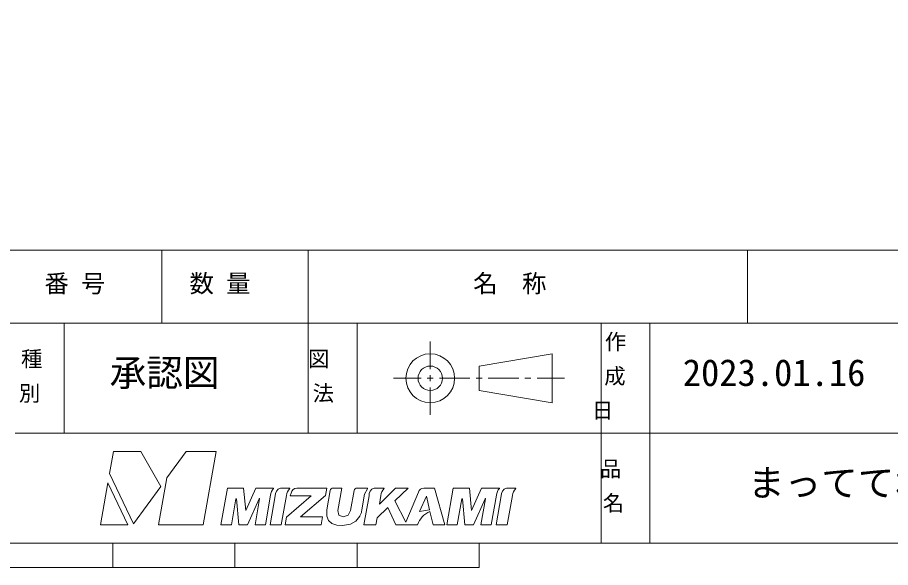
# Model space of a CAD drawing. Units: millimetres, scale not verified. Extents: x -203 to 203, y -143 to 143.
# Drawn here: x 12.2 to 83.7, y -140 to -95 of the extents above; entities that cross this region are included whole.
import ezdxf
from ezdxf.enums import TextEntityAlignment as Align

# ---------------------------------------------------------------- set-up
doc = ezdxf.new("R2010")
doc.units = ezdxf.units.MM
doc.header["$LTSCALE"] = 0.25
for name, color, linetype, lineweight in [('0-3_図面_FORMAT$03_TEXT', 7, 'Continuous', 18), ('0-4_図面_FORMAT$01_WAKU$OUT_LINE', 6, 'Continuous', 18), ('0-5_図面_FORMAT$01_WAKU$SUB_LINE', 7, 'Continuous', 18), ('0-6_図面_FORMAT$02_LOGO$01_MZ_LO', 7, 'Continuous', 18)]:
    doc.layers.add(name, color=color, linetype=linetype, lineweight=lineweight)
doc.styles.add('ＭＳ ゴシック', font='')
doc.styles.get('ＭＳ ゴシック').set_extended_font_data('MS Gothic')

# ---------------------------------------------------------------- blocks, each defined once
blk = doc.blocks.new('_X70')
at = {"layer": '0-3_図面_FORMAT$03_TEXT', "style": 'ＭＳ ゴシック'}
for s, p in [('作', (270.3079, 25.9651)), ('成', (270.2519, 23.1538)), ('日', (269.2439, 20.3426))]:
    blk.add_text(s, height=1.283, dxfattribs=at).set_placement(p, align=Align.BOTTOM_LEFT)
blk = doc.blocks.new('_X71')
at = {"layer": '0-3_図面_FORMAT$03_TEXT', "style": 'ＭＳ ゴシック'}
for s, p in [('図', (245.9843, 24.5595)), ('法', (246.3588, 21.7482))]:
    blk.add_text(s, height=1.283, dxfattribs=at).set_placement(p, align=Align.BOTTOM_LEFT)
blk = doc.blocks.new('_X72')
at = {"layer": '0-3_図面_FORMAT$03_TEXT', "style": 'ＭＳ ゴシック'}
for s, p in [('種', (222.4743, 24.5595)), ('別', (222.3028, 21.7482))]:
    blk.add_text(s, height=1.283, dxfattribs=at).set_placement(p, align=Align.BOTTOM_LEFT)
blk = doc.blocks.new('_X73')
at = {"layer": '0-3_図面_FORMAT$03_TEXT', "style": 'ＭＳ ゴシック'}
for s, p in [('品', (269.9072, 15.5595)), ('名', (270.1364, 12.7482))]:
    blk.add_text(s, height=1.283, dxfattribs=at).set_placement(p, align=Align.BOTTOM_LEFT)

msp = doc.modelspace()

# ---------------------------------------------------------------- linework, layer by layer
at = {"layer": '0-3_図面_FORMAT$03_TEXT'}
for p, q in [((46, -123.75), (46, -121.5)), ((46, -124.75), (46, -124.25)), ((45.25, -124.5), (43, -124.5)), ((46.25, -124.5), (45.75, -124.5)), ((49.25, -124.5), (46.75, -124.5)), ((50.25, -124.5), (49.75, -124.5)), ((53.25, -124.5), (50.75, -124.5)), ((54.25, -124.5), (53.75, -124.5)), ((57, -124.5), (54.75, -124.5)), ((46, -127.5), (46, -125.25))]:
    msp.add_line(p, q, dxfattribs=at)
msp.add_lwpolyline([(56, -122.5), (50, -123.5), (50, -125.5), (56, -126.5)], close=True, dxfattribs=at)
for radius in [2, 1]:
    msp.add_circle((46, -124.5), radius, dxfattribs=at)
at = {"layer": '0-4_図面_FORMAT$01_WAKU$OUT_LINE'}
for p, q in [((198, -114), (-198, -114)), ((198, -120), (-78, -120)), ((20, -140), (20, -138)), ((30, -140), (30, -138)), ((40, -140), (40, -138)), ((50, -140), (50, -138)), ((-50, -140), (50, -140))]:
    msp.add_line(p, q, dxfattribs=at)
msp.add_lwpolyline([(-198, -138), (198, -138), (198, 138), (-198, 138)], close=True, dxfattribs=at)
at = {"layer": '0-5_図面_FORMAT$01_WAKU$SUB_LINE'}
for p, q in [((24, -114), (24, -120)), ((36, -129), (36, -114)), ((72, -114), (72, -120)), ((16, -129), (16, -120)), ((40, -120), (40, -129)), ((60, -138), (60, -120)), ((64, -138), (64, -120)), ((12, -129), (144, -129))]:
    msp.add_line(p, q, dxfattribs=at)
at = {"layer": '0-6_図面_FORMAT$02_LOGO$01_MZ_LO'}
for p, q in [((20.052, -130.5), (19.7334, -132.3069)), ((22.2811, -130.5), (20.052, -130.5)), ((23.9185, -133.3532), (22.2811, -130.5)), ((26.0068, -130.5), (24.423, -132.6639)), ((28.4519, -130.5), (26.0068, -130.5)), ((27.394, -136.5), (28.4519, -130.5)), ((19.7334, -132.3069), (21.6797, -136.412)), ((24.423, -132.6639), (23.7466, -136.5)), ((19.5978, -133.0758), (18.994, -136.5)), ((21.2213, -136.5), (19.5978, -133.0758)), ((21.6797, -136.412), (23.9185, -133.3532)), ((29.3797, -133.5001), (28.8508, -136.5)), ((30.7128, -133.5001), (29.3797, -133.5001)), ((30.8813, -135.3254), (30.7128, -133.5001)), ((31.6973, -133.5001), (30.8813, -135.3254)), ((33.1564, -133.5001), (31.6973, -133.5001)), ((33.1643, -133.5221), (33.1564, -133.5001)), ((34.4785, -133.5001), (33.7311, -133.5001)), ((34.4907, -133.528), (34.4785, -133.5001)), ((37.5368, -133.5001), (35.0653, -133.5001)), ((37.4305, -134.0987), (37.5368, -133.5001)), ((37.8062, -133.6918), (37.5241, -135.2886)), ((38.7636, -133.5001), (38.0482, -133.5001)), ((38.4414, -135.331), (38.7636, -133.5001)), ((39.7553, -133.6956), (39.4664, -135.331)), ((40.7137, -133.5065), (40.0021, -133.5001)), ((40.6262, -134.0012), (40.8635, -133.5423)), ((40.8489, -133.5001), (40.7137, -133.5065)), ((40.8635, -133.5423), (40.8489, -133.5001)), ((42.2092, -133.5001), (41.4125, -133.5001)), ((43.1434, -133.5001), (41.8365, -134.8052)), ((42.2217, -133.528), (42.2092, -133.5001)), ((43.107, -134.5303), (44.1923, -133.5001)), ((44.1923, -133.5001), (43.1434, -133.5001)), ((46.3372, -133.5001), (45.4679, -133.5001)), ((47.188, -136.5), (46.3372, -133.5001)), ((47.8896, -133.5001), (47.3606, -136.5)), ((49.2227, -133.5001), (47.8896, -133.5001)), ((49.3912, -135.3254), (49.2227, -133.5001)), ((50.2071, -133.5001), (49.3912, -135.3254)), ((51.6663, -133.5001), (50.2071, -133.5001)), ((51.6741, -133.5221), (51.6663, -133.5001)), ((52.9883, -133.5001), (52.241, -133.5001)), ((53.0005, -133.528), (52.9883, -133.5001)), ((29.7077, -136.5), (30.085, -134.3718)), ((30.085, -134.3718), (30.1212, -134.3718)), ((30.1212, -134.3718), (30.3134, -136.5)), ((31.0307, -136.5), (31.9772, -134.3718)), ((32.0194, -134.3718), (31.6421, -136.5)), ((32.493, -136.5), (32.9191, -134.0808)), ((33.2994, -134.1367), (32.8831, -136.5)), ((33.7988, -136.5), (34.2223, -134.0946)), ((36.248, -134.138), (34.2351, -135.8723)), ((34.5924, -133.8998), (34.52, -134.1359)), ((34.52, -134.1359), (36.248, -134.138)), ((35.3578, -135.8512), (37.4305, -134.0987)), ((40.3988, -135.2886), (40.6262, -134.0012)), ((40.9871, -134.1367), (40.5715, -136.5)), ((41.8365, -134.8052), (41.959, -134.0946)), ((45.0487, -133.8322), (43.9945, -136.289)), ((45.1097, -135.4167), (45.6797, -134.1656)), ((45.6797, -134.1656), (45.9339, -135.2805)), ((48.2176, -136.5), (48.5948, -134.3718)), ((48.5948, -134.3718), (48.631, -134.3718)), ((48.631, -134.3718), (48.8233, -136.5)), ((49.5406, -136.5), (50.4871, -134.3718)), ((50.5292, -134.3718), (50.152, -136.5)), ((51.0029, -136.5), (51.429, -134.0808)), ((51.8093, -134.1367), (51.3929, -136.5)), ((52.3087, -136.5), (52.7322, -134.0946)), ((41.6443, -135.9188), (42.5284, -135.0795)), ((42.5284, -135.0795), (43.1843, -136.5)), ((43.9945, -136.289), (43.107, -134.5303)), ((34.2351, -135.8723), (34.125, -136.5)), ((37.1838, -135.8537), (35.3578, -135.8512)), ((37.0697, -136.5), (37.1838, -135.8537)), ((37.5241, -135.2886), (37.5207, -135.7942)), ((37.5207, -135.7942), (37.6572, -136.1388)), ((38.5099, -135.7132), (38.4414, -135.331)), ((38.8631, -135.8509), (38.5099, -135.7132)), ((39.2624, -135.7153), (38.8631, -135.8509)), ((39.4664, -135.331), (39.2624, -135.7153)), ((39.8948, -136.201), (40.2275, -135.7892)), ((40.2333, -135.7779), (40.2903, -135.6677)), ((45.9339, -135.2805), (45.1097, -135.4167)), ((45.9654, -135.4039), (46.2447, -136.5)), ((18.994, -136.5), (21.2213, -136.5)), ((23.7466, -136.5), (27.394, -136.5)), ((28.8508, -136.5), (29.7077, -136.5)), ((30.3134, -136.5), (31.0307, -136.5)), ((31.6421, -136.5), (32.493, -136.5)), ((32.8831, -136.5), (33.7988, -136.5)), ((34.125, -136.5), (37.0697, -136.5)), ((37.6572, -136.1388), (37.9298, -136.3967)), ((37.9298, -136.3967), (38.3411, -136.5181)), ((38.3411, -136.5181), (38.8134, -136.5486)), ((38.8134, -136.5486), (39.4797, -136.4487)), ((39.4797, -136.4487), (39.8948, -136.201)), ((40.5715, -136.5), (41.5368, -136.5)), ((41.5368, -136.5), (41.5384, -136.5)), ((41.5384, -136.5), (41.5439, -136.5)), ((41.5439, -136.5), (41.6443, -135.9188)), ((43.1843, -136.5), (44.9459, -136.5)), ((46.2447, -136.5), (47.188, -136.5)), ((47.3606, -136.5), (48.2176, -136.5)), ((48.8233, -136.5), (49.5406, -136.5)), ((50.152, -136.5), (51.0029, -136.5)), ((51.3929, -136.5), (52.3087, -136.5))]:
    msp.add_line(p, q, dxfattribs=at)
msp.add_lwpolyline([(40.3739, -135.4237), (40.3965, -135.3012), (40.3965, -135.3012)], dxfattribs=at)
for centre, radius, start, end in [((33.7742, -134.1229), 0.8561, 135.436, 177.18162), ((33.898, -134.0779), 0.6015, 106.10853, 185.61083), ((35.2047, -134.2131), 0.9895, 136.18472, 173.12017), ((35.0741, -133.9901), 0.4901, 91.03463, 169.38909), ((38.0431, -133.7422), 0.2422, 88.80192, 167.99496), ((39.9968, -133.7469), 0.2469, 88.77298, 167.99431), ((41.5809, -134.073), 0.5972, 106.38228, 186.12371), ((42.933, -134.202), 0.9799, 136.54508, 173.70767), ((45.4594, -133.9198), 0.4199, 88.83548, 167.9571), ((52.2841, -134.1229), 0.8561, 135.436, 177.18162), ((52.4079, -134.0779), 0.6015, 106.10853, 185.61083), ((53.7145, -134.2131), 0.9895, 136.18472, 173.12017), ((31.9983, -134.363), 0.0228, 337.38667, 202.61333), ((50.5082, -134.363), 0.0228, 337.38667, 202.61333), ((38.9196, -135.0984), 1.4791, 332.15939, 332.65034), ((39.5102, -135.2642), 0.8783, 332.65034, 349.54143), ((38.5515, -134.9606), 1.8762, 349.54143, 349.93236), ((46.8386, -137.2383), 2.0316, 115.4544, 158.69079)]:
    msp.add_arc(centre, radius, start, end, dxfattribs=at)

# ---------------------------------------------------------------- block references
at = {"layer": '0-3_図面_FORMAT$03_TEXT'}
for name in ['_X70', '_X72', '_X71', '_X73']:
    msp.add_blockref(name, (-210, -148.5), dxfattribs=at)

# ---------------------------------------------------------------- texts
at = {"layer": '0-3_図面_FORMAT$03_TEXT', "style": 'ＭＳ ゴシック'}
for s, height, p in [('番 号', 1.466, (14.3872, -117.9133)), ('数 量', 1.466, (26.2752, -117.9133)), ('名\u3000称', 1.466, (49.5177, -117.9133)), ('承認図', 2.199, (19.7366, -125.8023)), ('2023.01.16', 2.199, (66.6917, -125.7936)), ('まっててね H1 平面・コーナー兼用', 2.199, (72.0311, -134.8198))]:
    msp.add_text(s, height=height, dxfattribs=at).set_placement(p, align=Align.BOTTOM_LEFT)

doc.saveas('drawing.dxf')
